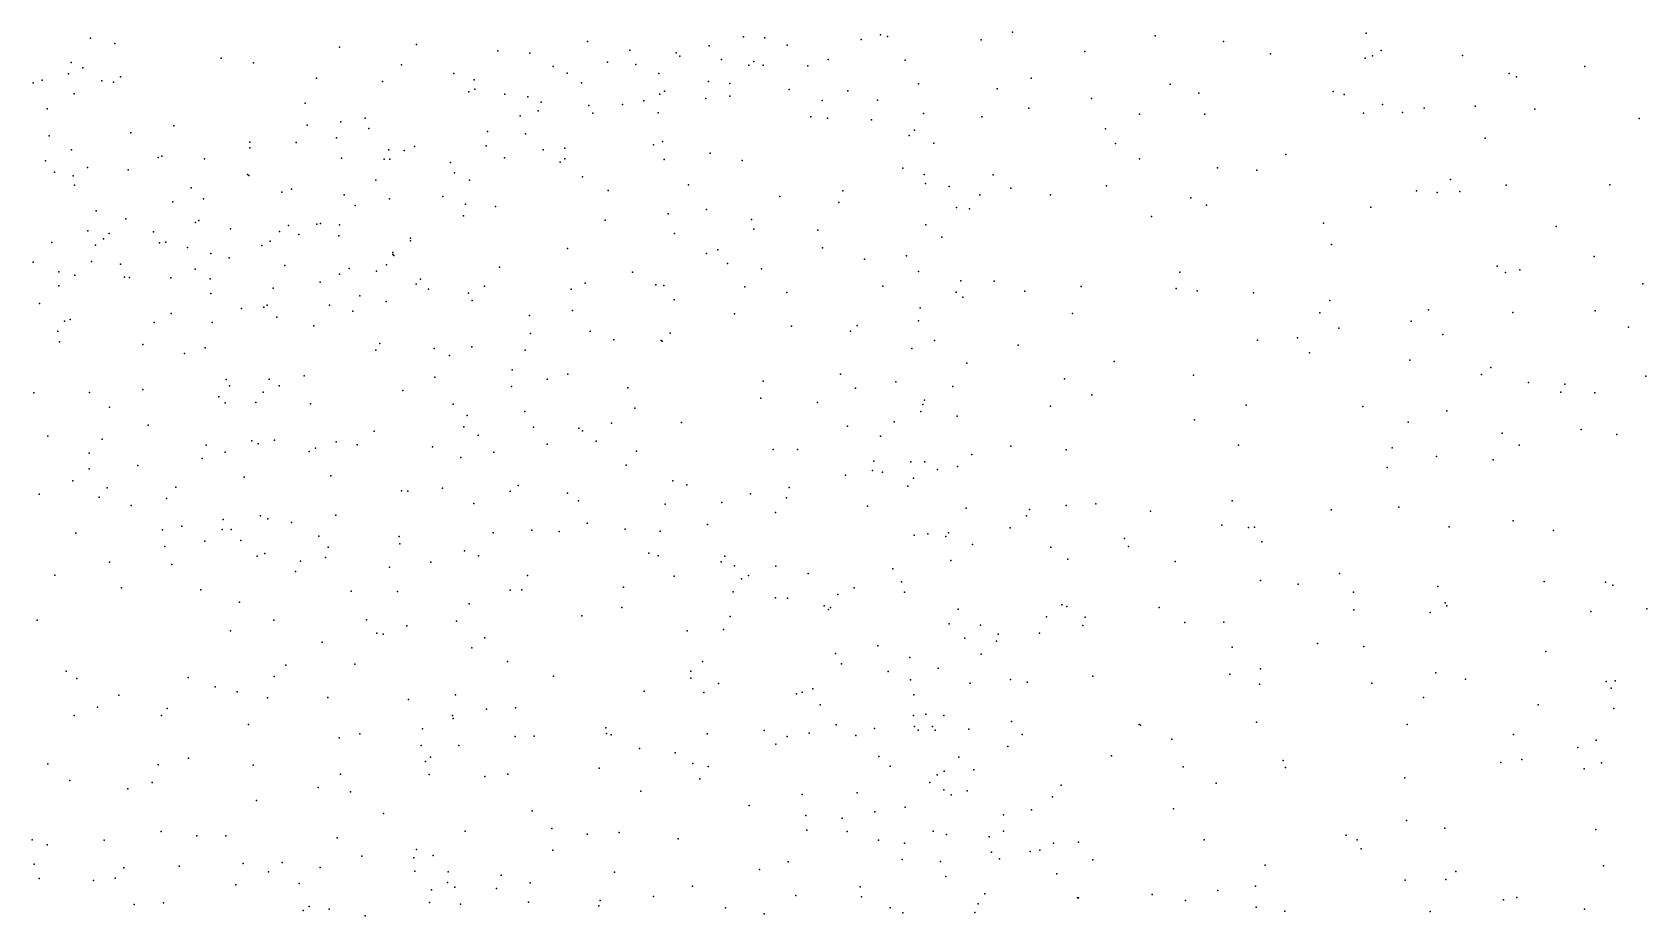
# Model space of a CAD drawing. Header units: metres. Extents: x -25 to 25, y -27.7 to 27.8.
# Drawn here: x -9.479 to -7.934, y 6.789 to 7.635 of the extents above; entities that cross this region are included whole.
import ezdxf

# ---------------------------------------------------------------- set-up
doc = ezdxf.new("R2010")
doc.units = ezdxf.units.M

msp = doc.modelspace()

# ---------------------------------------------------------------- linework, layer by layer
for p in [(-9.4238, 7.629, 23.794), (-9.4003, 7.6239, 12.0998), (-9.1854, 7.6203, 16.6368), (-9.1115, 7.6228, 12.2954), (-8.948, 7.6257, 13.9865), (-8.8314, 7.6215, 25.0173), (-8.7987, 7.6302, 13.7849), (-8.7781, 7.6291, 24.2587), (-8.7566, 7.6222, 24.8284), (-8.6859, 7.6275, 24.7616), (-8.6675, 7.632, 24.9783), (-8.6606, 7.6305, 24.4782), (-8.5709, 7.6273, 25.0924), (-8.541, 7.6345, 24.9502), (-8.4045, 7.6312, 25.0241), (-8.3391, 7.6257, 21.2289), (-8.2024, 7.6335, 1.8521), (-9.4422, 7.6057, 17.5039), (-9.2986, 7.6098, 23.9393), (-9.2677, 7.6054, -1.8854), (-9.0338, 7.6166, 14.3573), (-9.0032, 7.6146, 20.2529), (-8.9287, 7.6059, 19.4771), (-8.9075, 7.6173, -11.7368), (-8.8631, 7.6149, 24.8743), (-8.8595, 7.6116, 25.1438), (-8.8197, 7.6086, -12.5104), (-8.7887, 7.6066, 24.7273), (-8.7176, 7.6083, -10.2702), (-8.6437, 7.6079, 20.5262), (-8.4718, 7.6161, 25.1098), (-8.2942, 7.6139, 25.0477), (-8.2034, 7.6098, -3.8507), (-8.1964, 7.6121, 25.0038), (-8.1882, 7.6171, 21.2588), (-8.1103, 7.6124, 24.963), (-9.4701, 7.5885, 16.3047), (-9.4446, 7.5946, 11.6605), (-9.431, 7.6004, -3.5632), (-9.3948, 7.5918, 23.8704), (-9.2072, 7.5905, 24.0397), (-9.126, 7.6033, 17.0295), (-9.0757, 7.5952, 24.1276), (-9.0563, 7.589, 25.0328), (-8.9809, 7.6019, 25.0755), (-8.9673, 7.5953, 24.8635), (-8.9016, 7.6037, -11.0472), (-8.8795, 7.595, 24.7572), (-8.7934, 7.6029, 24.3571), (-8.7797, 7.6031, 24.6329), (-8.737, 7.6024, 25.2208), (-8.5232, 7.5906, 25.1968), (-8.0657, 7.595, -9.4841), (-8.0587, 7.5919, -3.7869), (-7.9932, 7.6018, 21.3249), (-9.4784, 7.5861, -1.8937), (-9.4394, 7.5755, 19.8395), (-9.4129, 7.5881, 19.2761), (-9.4017, 7.5869, -16.168), (-9.1441, 7.5873, 16.7486), (-9.0614, 7.5775, 24.8609), (-9.0558, 7.58, 25.1866), (-9.0271, 7.5753, -3.6166), (-8.9536, 7.5861, 25.2394), (-8.8786, 7.5753, -11.9025), (-8.8741, 7.578, 24.6343), (-8.832, 7.5873, 19.5703), (-8.8117, 7.5734, -12.0844), (-8.8116, 7.5856, 24.5448), (-8.7547, 7.5796, 19.6671), (-8.6988, 7.5785, -3.7662), (-8.6309, 7.585, 20.3978), (-8.5556, 7.5805, 25.2806), (-8.3902, 7.5848, 25.1645), (-8.3628, 7.5761, -9.6661), (-8.2341, 7.5778, 25.1036), (-8.2236, 7.575, -1.4844), (-9.4652, 7.5612, 2.4091), (-9.2182, 7.5667, -11.3813), (-9.0051, 7.5726, 24.7783), (-8.9951, 7.5593, 24.6914), (-8.9923, 7.5677, 12.1289), (-8.9465, 7.5643, 25.3364), (-8.9144, 7.5654, 24.3164), (-8.894, 7.5688, -12.8725), (-8.8346, 7.5712, 1.6649), (-8.7232, 7.5692, -10.1157), (-8.6702, 7.5695, 13.4192), (-8.5253, 7.5618, 21.0802), (-8.4654, 7.571, -3.8525), (-8.1867, 7.5655, 1.6401), (-8.1677, 7.5577, 13.2271), (-8.1468, 7.562, 25.086), (-8.0981, 7.5638, 21.3008), (-8.041, 7.561, 25.0157), (-9.3438, 7.5448, 24.007), (-9.2162, 7.5455, 17.2158), (-9.1841, 7.5488, 25.1303), (-9.1606, 7.5522, 24.9489), (-9.1571, 7.5423, 25.2607), (-9.0123, 7.5545, 12.4812), (-8.9427, 7.557, 2.1594), (-8.8801, 7.5574, 24.4168), (-8.7342, 7.5534, 25.3664), (-8.7181, 7.5522, -10.4393), (-8.6759, 7.5508, 19.8071), (-8.6261, 7.5567, 20.0683), (-8.5705, 7.5534, -1.7152), (-8.4195, 7.5562, 14.8588), (-8.3568, 7.5562, 1.5611), (-8.2049, 7.5572, -9.6087), (-7.9411, 7.5521, 24.9594), (-9.4633, 7.5355, 15.6373), (-9.3852, 7.5382, 16.3793), (-9.2713, 7.5294, 24.0792), (-9.2269, 7.5289, 24.896), (-9.1882, 7.5335, 11.9348), (-9.0437, 7.5394, 25.3767), (-9.0074, 7.5373, 19.398), (-8.8846, 7.5266, 19.4969), (-8.8761, 7.5298, 13.6657), (-8.6398, 7.5356, 20.7908), (-8.635, 7.5409, 20.4746), (-8.6165, 7.5285, 20.2282), (-8.4519, 7.542, 25.3268), (-8.4425, 7.5279, 21.1796), (-8.0887, 7.5331, 21.0179), (-9.4667, 7.5115, 15.5433), (-9.442, 7.5219, 23.96), (-9.3589, 7.5146, 15.6272), (-9.3554, 7.516, 19.2751), (-9.3145, 7.5132, 11.8168), (-9.2711, 7.5238, 25.0397), (-9.1833, 7.5141, 24.7519), (-9.1424, 7.5129, 16.9215), (-9.138, 7.5219, 25.3593), (-9.1371, 7.5131, 19.3273), (-9.1234, 7.5212, 24.1947), (-9.1135, 7.5252, 24.6845), (-9.0449, 7.5259, 24.5919), (-9.0272, 7.5143, 24.3518), (-8.9903, 7.5218, 24.5256), (-8.9697, 7.5134, 13.7997), (-8.9695, 7.5237, -16.1245), (-8.8746, 7.5127, 12.3831), (-8.8304, 7.5188, -3.6695), (-8.7999, 7.5117, 25.4672), (-8.4193, 7.5134, 1.7083), (-8.2793, 7.5174, -12.2148), (-9.4581, 7.5007, 19.2507), (-9.4404, 7.4972, 17.4752), (-9.4265, 7.505, 15.8016), (-9.3876, 7.5029, 12.2109), (-9.2733, 7.4985, 15.6636), (-9.272, 7.4973, 17.2728), (-9.0792, 7.5098, 24.2773), (-9.0751, 7.4998, 2.2329), (-8.974, 7.51, 25.4615), (-8.9527, 7.4962, -13.1234), (-8.646, 7.5045, 19.8876), (-8.6256, 7.4983, 20.3994), (-8.5596, 7.498, 13.1847), (-8.3447, 7.5046, 20.8147), (-8.3072, 7.5025, 25.2799), (-9.4389, 7.488, 1.8256), (-9.3274, 7.4856, 25.1997), (-9.2405, 7.4813, 24.1698), (-9.2312, 7.4844, 24.6863), (-9.1506, 7.4929, 24.6035), (-9.0608, 7.4929, -13.2813), (-8.9282, 7.4829, -11.1842), (-8.8511, 7.4884, 14.7807), (-8.7033, 7.4828, 19.705), (-8.6243, 7.4897, 20.0099), (-8.6018, 7.4867, 20.145), (-8.5426, 7.4852, -9.829), (-8.4511, 7.4875, 25.4049), (-8.1542, 7.4826, 21.2899), (-8.1344, 7.4811, 25.198), (-8.1218, 7.4936, -3.6413), (-8.1127, 7.4821, -1.3333), (-8.0685, 7.4882, 21.3238), (-7.9692, 7.4886, 25.0806), (-9.3448, 7.4723, 24.8872), (-9.3154, 7.4751, 25.3218), (-9.1809, 7.4789, 16.7671), (-9.1704, 7.4688, 25.4829), (-9.1374, 7.4749, 24.3374), (-9.0864, 7.4772, 24.4251), (-9.0646, 7.47, 20.1058), (-9.0359, 7.4676, 25.5451), (-8.8339, 7.4649, 19.5326), (-8.7639, 7.4772, -10.9311), (-8.7073, 7.4716, -10.5944), (-8.5947, 7.4667, 1.7018), (-8.5821, 7.4656, 20.9392), (-8.5723, 7.479, 25.472), (-8.5046, 7.479, 21.0887), (-8.3702, 7.4759, 21.2302), (-8.3553, 7.469, 25.3724), (-8.198, 7.4671, 25.2574), (-9.4182, 7.4636, 15.4166), (-9.3897, 7.4559, 25.1147), (-9.3231, 7.4523, 24.7312), (-9.32, 7.4543, 15.8919), (-9.2342, 7.4495, 24.554), (-9.2069, 7.4508, 15.7236), (-9.2036, 7.4514, 15.597), (-9.1852, 7.4502, 17.0386), (-9.0667, 7.4588, 19.3419), (-8.9309, 7.4545, 25.5648), (-8.8707, 7.4608, -12.986), (-8.791, 7.4553, 20.4402), (-8.6241, 7.4502, 25.5323), (-8.4081, 7.458, 13.2233), (-8.2434, 7.4516, 21.2652), (-9.4261, 7.4445, 16.3516), (-9.4112, 7.4368, 25.2051), (-9.4059, 7.4418, 24.9676), (-9.3634, 7.4434, 24.1506), (-9.2898, 7.4464, 16.5428), (-9.2518, 7.4346, 15.4457), (-9.2429, 7.4439, -11.5115), (-9.2242, 7.4409, 24.2679), (-9.1859, 7.4396, 24.4553), (-9.1174, 7.4375, 13.9315), (-9.1174, 7.4347, 25.5723), (-8.8646, 7.4418, 13.4552), (-8.7886, 7.446, 1.9883), (-8.7273, 7.4451, -10.2696), (-8.6087, 7.4382, 20.324), (-8.0205, 7.4486, 25.1658), (-9.4608, 7.4333, 16.0191), (-9.4188, 7.4306, 24.8796), (-9.3575, 7.4328, 16.4423), (-9.3515, 7.4337, 17.369), (-9.3309, 7.4284, 24.6129), (-9.3084, 7.4227, 24.2639), (-9.2908, 7.4184, 24.3991), (-9.2596, 7.4305, 19.9082), (-9.1344, 7.4219, 15.663), (-9.1343, 7.4236, -12.6576), (-9.1333, 7.4209, 12.5947), (-8.967, 7.4276, -12.0488), (-8.8339, 7.4228, -12.4973), (-8.8232, 7.4261, 25.6043), (-8.723, 7.428, 25.58), (-8.6424, 7.4206, 19.8625), (-8.2358, 7.4313, 25.3384), (-7.9841, 7.4197, 21.3722), (-9.4784, 7.4143, 24.2288), (-9.4539, 7.405, 25.3599), (-9.4227, 7.415, 24.6805), (-9.3948, 7.4124, 24.3583), (-9.3236, 7.4076, 25.5451), (-9.2376, 7.4111, 15.9268), (-9.1762, 7.4084, 15.868), (-9.1498, 7.4058, 15.5309), (-9.1402, 7.412, 19.3183), (-9.032, 7.4095, -11.3314), (-8.9048, 7.4049, -12.289), (-8.814, 7.4131, 13.2591), (-8.7813, 7.4079, -12.4787), (-8.6828, 7.4174, -9.9845), (-8.6309, 7.4056, 20.7897), (-8.381, 7.4047, 25.478), (-8.077, 7.4107, 25.2505), (-8.0691, 7.4045, 21.3457), (-8.0554, 7.4071, -16.2311), (-9.4541, 7.3918, 25.4491), (-9.4386, 7.402, 24.5071), (-9.3911, 7.4002, 19.8156), (-9.3863, 7.3996, 16.1626), (-9.3467, 7.3993, 16.0351), (-9.309, 7.3983, -3.4568), (-9.2487, 7.3895, 19.2885), (-9.2039, 7.3952, 16.8082), (-9.1853, 7.4029, 16.9386), (-9.1118, 7.3932, 15.7978), (-9.1078, 7.3981, 25.662), (-9.1001, 7.3886, 14.4879), (-9.0466, 7.3914, -3.5184), (-8.9636, 7.3886, 19.4112), (-8.95, 7.3942, 20.2309), (-8.8826, 7.3928, 12.4925), (-8.8748, 7.392, -3.5933), (-8.7974, 7.3908, -12.8174), (-8.6653, 7.3913, 19.7659), (-8.5904, 7.3965, 20.1187), (-8.5586, 7.3961, 25.5573), (-8.4752, 7.391, 25.5353), (-8.3844, 7.3893, -1.5861), (-7.9377, 7.3937, 25.1661), (-9.4725, 7.3749, 15.2881), (-9.3086, 7.3843, 1.7472), (-9.2547, 7.3733, -13.5145), (-9.1949, 7.3734, 15.389), (-9.1658, 7.3822, 11.998), (-9.1406, 7.3769, 14.1761), (-9.0617, 7.3847, 15.6849), (-9.0582, 7.3776, 13.4213), (-8.8649, 7.3785, -1.7963), (-8.7571, 7.3853, 14.8964), (-8.595, 7.3856, -3.679), (-8.5885, 7.381, 20.5748), (-8.5292, 7.3867, 21.04), (-8.3644, 7.387, 21.2614), (-8.3104, 7.385, -3.5967), (-8.2372, 7.3776, 14.9202), (-9.4485, 7.3578, 17.4275), (-9.443, 7.3595, 2.5929), (-9.3465, 7.3652, 19.264), (-9.3071, 7.3567, 16.1356), (-9.279, 7.3702, 17.1917), (-9.2577, 7.3713, 16.662), (-9.2454, 7.3616, 17.1073), (-9.1724, 7.3676, 15.9609), (-9.0033, 7.3634, 2.1702), (-8.9622, 7.3682, 25.7099), (-8.8073, 7.3649, 25.6832), (-8.6311, 7.3581, 20.51), (-8.6294, 7.3707, -1.712), (-8.4835, 7.3654, 21.1155), (-8.2468, 7.366, 13.291), (-8.1595, 7.358, 21.3352), (-8.1427, 7.3689, -3.4713), (-8.0622, 7.3661, -9.7164), (-7.9833, 7.3677, 13.3047), (-9.455, 7.3484, 25.6012), (-9.3628, 7.3565, 17.3322), (-9.2099, 7.3534, -11.7141), (-9.0024, 7.3461, 13.2494), (-8.9454, 7.3485, 14.7334), (-8.8689, 7.3465, 19.4854), (-8.7526, 7.3531, -11.0477), (-8.6961, 7.3483, 19.6922), (-8.6898, 7.3537, -10.701), (-8.2681, 7.3419, -1.4728), (-8.2286, 7.3512, 25.4254), (-8.129, 7.3453, 17.0231), (-7.9513, 7.3521, 21.4418), (-9.4535, 7.3382, -3.4109), (-9.3735, 7.3356, 25.6963), (-9.3336, 7.327, 15.2634), (-9.3138, 7.3324, -12.741), (-9.1505, 7.3301, 13.7187), (-9.1466, 7.3364, 12.7891), (-9.0948, 7.3316, 25.7683), (-9.0586, 7.3332, 12.1881), (-9.0076, 7.33, 15.7809), (-8.9228, 7.3399, -13.2136), (-8.8775, 7.3393, 1.7236), (-8.8765, 7.3389, 25.7324), (-8.6373, 7.3317, 20.6206), (-8.6156, 7.3395, 20.3849), (-8.5357, 7.3349, -9.9177), (-8.3066, 7.3396, -15.9493), (-8.2566, 7.3276, 17.169), (-9.0801, 7.3251, 15.9448), (-9.0201, 7.3112, 15.463), (-8.5849, 7.3177, 20.1846), (-8.4437, 7.3194, 21.2191), (-8.1608, 7.3206, -12.2326), (-8.0832, 7.3135, 25.3608), (-9.2937, 7.3021, 2.5196), (-9.2905, 7.2961, 16.1929), (-9.2525, 7.3023, 16.7418), (-9.2432, 7.2959, 16.87), (-9.2192, 7.3056, 16.1103), (-9.0941, 7.3044, 15.3672), (-9.0205, 7.2954, 25.804), (-8.9865, 7.3025, -12.1557), (-8.9668, 7.3073, 12.6995), (-8.7796, 7.3004, 19.5815), (-8.7058, 7.3072, 20.4344), (-8.6526, 7.2997, 19.7907), (-8.5981, 7.2955, 20.0023), (-8.4914, 7.3026, 25.6232), (-8.3677, 7.3063, 25.5696), (-8.0919, 7.307, 21.3926), (-8.0471, 7.2993, -15.9537), (-8.0124, 7.2976, -1.1148), (-7.9349, 7.3052, 17.3365), (-9.4778, 7.2893, 2.7618), (-9.4247, 7.2895, 17.3701), (-9.3735, 7.2925, -1.8518), (-9.3008, 7.2855, 25.8063), (-9.2949, 7.2796, 19.8013), (-9.2654, 7.28, 17.01), (-9.2585, 7.29, 16.8973), (-9.1247, 7.2914, -11.9461), (-8.9094, 7.2941, -11.3208), (-8.7821, 7.2842, 25.7593), (-8.7278, 7.2802, 19.6457), (-8.6912, 7.2937, 25.7158), (-8.6254, 7.2822, 20.4466), (-8.4651, 7.2873, 15.0244), (-8.0161, 7.2899, 14.9676), (-7.9835, 7.2893, 25.3253), (-9.4054, 7.2755, 15.1949), (-9.2131, 7.2788, 12.1035), (-9.0766, 7.2783, 16.026), (-9.0631, 7.2676, 1.7012), (-9.0078, 7.2715, 15.9472), (-8.9025, 7.2747, 1.9459), (-8.6289, 7.2713, 20.8135), (-8.6268, 7.2781, 13.3524), (-8.5939, 7.2671, 20.9187), (-8.5047, 7.2765, 21.102), (-8.3175, 7.2775, 20.7219), (-8.2058, 7.2761, 25.4932), (-8.1251, 7.272, -15.6111), (-9.3686, 7.2584, 17.2625), (-9.152, 7.2525, 16.129), (-9.0662, 7.2567, 19.3353), (-9.0524, 7.2488, 12.3279), (-8.9996, 7.2563, 12.5155), (-8.9563, 7.2556, 19.4117), (-8.9526, 7.253, 25.8363), (-8.925, 7.2604, 15.7974), (-8.858, 7.2609, -12.4432), (-8.699, 7.2574, -15.9251), (-8.6544, 7.2617, 15.0082), (-8.3669, 7.2634, 16.9343), (-8.1624, 7.2611, 15.009), (-8.0722, 7.2507, 25.4219), (-7.9965, 7.2541, 21.4784), (-7.9625, 7.2493, 13.4402), (-9.4644, 7.2479, 11.6913), (-9.4125, 7.245, 12.3926), (-9.3128, 7.2392, 16.4651), (-9.2691, 7.2433, 13.0288), (-9.2631, 7.2406, 12.7351), (-9.2474, 7.2439, 13.3416), (-9.2143, 7.2331, 25.8844), (-9.2084, 7.2362, 16.1945), (-9.1886, 7.2425, 13.5887), (-9.1684, 7.2396, 15.2413), (-9.0963, 7.2377, 19.8851), (-8.9864, 7.2403, 15.387), (-8.9396, 7.243, 15.4703), (-8.901, 7.2334, 15.5541), (-8.77, 7.2349, -12.9263), (-8.747, 7.235, -11.1749), (-8.6673, 7.2479, 19.7201), (-8.5425, 7.2383, 21.0369), (-8.4896, 7.2347, -1.621), (-8.3246, 7.2391, -9.8885), (-8.1777, 7.2365, 13.4292), (-8.056, 7.2391, -3.2855), (-9.4249, 7.2316, 25.8249), (-9.3784, 7.2197, 19.2648), (-9.3168, 7.2265, 2.706), (-9.2947, 7.2326, 16.6359), (-9.0691, 7.2275, 13.0692), (-9.0376, 7.2326, -11.4565), (-8.9109, 7.22, 15.8976), (-8.6739, 7.224, -10.5243), (-8.6384, 7.2234, 20.6296), (-8.6251, 7.2233, 25.7573), (-8.5936, 7.2189, 20.27), (-8.5801, 7.2302, 20.1852), (-8.1823, 7.2178, 16.8032), (-8.135, 7.2283, 25.4892), (-8.081, 7.2253, 21.4551), (-9.4407, 7.2052, -13.6451), (-9.4251, 7.2165, 2.9598), (-9.2765, 7.2086, 16.8951), (-9.1936, 7.2097, -11.5377), (-8.8663, 7.205, 25.8669), (-8.701, 7.2105, 25.7986), (-8.675, 7.2148, -12.4292), (-8.6655, 7.2134, -3.5891), (-8.6358, 7.2076, 20.5412), (-8.6129, 7.2158, 20.3813), (-9.4727, 7.1924, -16.056), (-9.4153, 7.1895, 17.2915), (-9.4078, 7.1984, 17.1379), (-9.351, 7.1882, 13.2406), (-9.3421, 7.1991, 17.1803), (-9.1259, 7.1955, 2.3682), (-9.1198, 7.1951, 16.1854), (-9.0866, 7.1979, 12.885), (-9.0219, 7.1952, 15.299), (-9.0144, 7.2006, -13.382), (-8.967, 7.1931, 16.8204), (-8.8528, 7.2013, 15.826), (-8.7919, 7.1926, -12.593), (-8.7575, 7.1889, -12.7687), (-8.7547, 7.1986, 19.6063), (-8.6411, 7.2001, -10.986), (-9.3849, 7.1814, 12.6049), (-9.2608, 7.1714, 16.3623), (-9.1889, 7.1721, 12.3159), (-9.0568, 7.1832, 25.9332), (-8.9564, 7.186, 16.9749), (-8.8734, 7.1827, 15.4631), (-8.8193, 7.1844, 15.6462), (-8.768, 7.1746, 16.84), (-8.6797, 7.1807, -1.7009), (-8.5854, 7.1789, 20.0477), (-8.5275, 7.1715, 21.1), (-8.5248, 7.1776, 25.7422), (-8.4896, 7.1816, 21.1869), (-8.4612, 7.1831, -3.4782), (-8.409, 7.1759, 25.7012), (-8.3307, 7.186, 21.3619), (-8.2361, 7.1772, 25.6002), (-8.1711, 7.18, 17.4073), (-9.3549, 7.1582, 12.2737), (-9.3361, 7.1618, 25.9403), (-9.2975, 7.1584, 16.5854), (-9.2967, 7.168, 17.0257), (-9.2891, 7.1585, -11.6683), (-9.2538, 7.1686, 15.148), (-9.2311, 7.1651, -3.3755), (-9.0011, 7.1579, 16.1419), (-8.975, 7.1567, 25.933), (-8.9481, 7.1645, -3.4924), (-8.9118, 7.1588, 13.2164), (-8.8783, 7.1568, 16.015), (-8.8331, 7.1631, 15.915), (-8.5434, 7.16, 15.111), (-8.3406, 7.1625, 20.6046), (-8.3151, 7.1603, 25.6616), (-8.3095, 7.1607, 17.3095), (-8.123, 7.161, 25.544), (-8.0618, 7.1669, 21.522), (-8.0231, 7.1576, 20.9702), (-9.4378, 7.1551, 25.91), (-9.3524, 7.1423, 19.732), (-9.3142, 7.1473, 19.2862), (-9.2796, 7.1478, 16.7427), (-9.2051, 7.1521, 12.5103), (-9.1961, 7.1414, 25.9754), (-9.1281, 7.1517, -13.4965), (-9.1277, 7.1447, 13.9233), (-9.0382, 7.1553, -1.8445), (-8.6353, 7.1531, 20.7274), (-8.6222, 7.1543, 19.8818), (-8.6047, 7.1519, 20.9167), (-8.6022, 7.1554, 16.8361), (-8.5793, 7.144, 20.2034), (-8.5042, 7.1416, 20.4294), (-8.4338, 7.15, 21.3296), (-8.4299, 7.1422, 16.7742), (-8.3024, 7.1468, 13.4959), (-9.4054, 7.1272, 15.1065), (-9.3458, 7.125, 1.6556), (-9.2641, 7.133, 16.4672), (-9.2567, 7.1355, 16.7419), (-9.2225, 7.1283, 17.095), (-9.1987, 7.1317, 2.8299), (-9.0979, 7.1272, 16.276), (-9.0656, 7.1381, -12.1586), (-9.0521, 7.1334, 19.3445), (-8.8893, 7.1358, 19.9706), (-8.8802, 7.1334, -1.8028), (-8.8198, 7.1276, 19.5304), (-8.8163, 7.1328, -11.3427), (-8.6002, 7.1287, 20.3385), (-8.488, 7.1301, 13.4851), (-8.3852, 7.1277, -1.5068), (-9.4578, 7.1146, 11.9225), (-9.2274, 7.1181, -1.8965), (-9.1374, 7.1223, 19.3237), (-9.0052, 7.1143, 14.3094), (-8.8648, 7.1138, 14.5875), (-8.8071, 7.1236, -13.1271), (-8.8004, 7.1112, 13.3492), (-8.7939, 7.1144, 14.7391), (-8.7677, 7.1232, 15.774), (-8.7366, 7.1163, 25.8771), (-8.6556, 7.1209, 19.7638), (-8.3035, 7.1095, 21.444), (-8.228, 7.1164, 21.4818), (-9.3941, 7.1025, 25.9763), (-9.318, 7.1006, -11.8841), (-9.1741, 7.0995, 12.8032), (-9.1298, 7.0992, 16.3725), (-9.0218, 7.1004, 1.9806), (-9.0109, 7.1008, 25.9898), (-8.9133, 7.1031, 25.9552), (-8.8085, 7.0988, 16.0341), (-8.7081, 7.0962, -11.2291), (-8.6926, 7.1025, -10.3948), (-8.6473, 7.1085, 17.0614), (-8.6445, 7.0985, 25.8516), (-8.2675, 7.106, -12.3151), (-8.2146, 7.0985, 15.1808), (-8.1339, 7.1038, 13.6187), (-8.0321, 7.1087, 21.6011), (-7.9732, 7.1081, 13.7152), (-7.9664, 7.1053, 25.4858), (-9.2809, 7.0888, 3.0882), (-9.0611, 7.0874, 15.1804), (-8.9151, 7.0837, -13.2948), (-8.7678, 7.0931, 15.9418), (-8.7563, 7.0927, 16.6901), (-8.7212, 7.0855, 15.6406), (-8.7172, 7.082, 19.6569), (-8.7154, 7.0838, 14.9775), (-8.593, 7.0823, 19.9624), (-8.4939, 7.0862, 25.7952), (-8.489, 7.0847, -12.3708), (-8.4006, 7.0837, 21.4195), (-8.2142, 7.0816, -1.2776), (-8.1411, 7.0791, 25.6176), (-8.127, 7.0882, -1.1398), (-8.1254, 7.0853, 20.7825), (-7.9875, 7.0801, -0.9373), (-7.9339, 7.0826, 21.7444), (-9.4748, 7.0716, 15.084), (-9.2482, 7.0718, 26.0372), (-9.1594, 7.0721, 26.0332), (-9.1208, 7.0663, 3.0074), (-9.0734, 7.0706, 12.9895), (-8.9533, 7.0758, 15.2493), (-8.8114, 7.0751, 15.3867), (-8.6018, 7.0681, 20.9492), (-8.5717, 7.0668, 20.1157), (-8.5085, 7.0749, 21.2262), (-8.4737, 7.0665, 21.3407), (-8.4714, 7.0745, -15.7143), (-8.376, 7.0694, 15.219), (-8.3387, 7.0699, 25.7295), (-9.2898, 7.0615, 16.8714), (-9.202, 7.0505, 13.6316), (-9.1496, 7.0592, 16.4446), (-9.1435, 7.0584, 15.1276), (-9.0463, 7.0546, -11.5429), (-8.8524, 7.0615, -12.4837), (-8.8177, 7.0628, 16.1208), (-8.5867, 7.0543, -1.64), (-8.5564, 7.0515, 21.0727), (-8.5547, 7.0581, -3.459), (-8.5152, 7.0593, -10.0477), (-8.2489, 7.0493, 25.7016), (-9.0587, 7.0452, 19.3493), (-9.0245, 7.0321, 16.347), (-8.8377, 7.0321, 15.3104), (-8.7104, 7.0399, 25.9205), (-8.67, 7.047, 13.4754), (-8.6393, 7.0359, 19.8209), (-8.5709, 7.039, -10.9884), (-8.3308, 7.0459, 20.4378), (-8.2047, 7.0465, 16.6124), (-8.0304, 7.0416, 25.5843), (-9.4471, 7.0228, 19.2781), (-9.3301, 7.0167, 17.1992), (-9.248, 7.0176, 19.3041), (-9.2366, 7.0286, -13.5543), (-9.1706, 7.0295, 1.696), (-8.9803, 7.0179, 13.2236), (-8.8489, 7.0229, 19.5063), (-8.7046, 7.03, 15.5227), (-8.6602, 7.0224, 15.7035), (-8.6121, 7.0257, 20.4116), (-8.4642, 7.0182, 21.4115), (-8.3329, 7.0201, -3.2468), (-8.3035, 7.0251, -9.9933), (-8.1358, 7.0211, 21.6422), (-9.4369, 7.0157, 19.6748), (-9.3044, 7.0077, -16.0459), (-9.2834, 7.0032, 15.0634), (-8.8938, 7.0037, 26.0318), (-8.8489, 7.0161, 16.5694), (-8.8364, 7.0023, 19.8381), (-8.8226, 7.0109, 17.0747), (-8.7424, 7.0028, 16.1175), (-8.7323, 7.006, 19.9616), (-8.6387, 7.0146, 20.606), (-8.5816, 7.0112, 20.0259), (-8.5429, 7.0147, 21.1618), (-8.527, 7.0122, 25.8598), (-8.3047, 7.0104, 21.5539), (-8.1971, 7.0114, 15.3098), (-8.1073, 7.0153, 17.494), (-7.9727, 7.0129, 21.7923), (-7.9678, 7.0064, 16.4697), (-7.9641, 7.0137, 20.875), (-9.417, 6.9885, 1.5972), (-9.3964, 6.9998, 17.1824), (-9.3504, 6.987, 17.1032), (-9.2543, 6.9974, 16.7311), (-9.1966, 6.9975, -3.3468), (-9.1192, 6.9957, 17.1091), (-9.0741, 7.0002, -1.9295), (-9.0447, 6.9865, 19.7253), (-9.0169, 6.9876, 14.1499), (-8.7477, 7.001, -3.4942), (-8.7252, 6.9905, 15.398), (-8.6356, 7.0001, 15.8145), (-8.1477, 6.9976, 13.7547), (-8.0378, 6.9905, -9.8997), (-7.9655, 6.9871, -3.0986), (-9.4392, 6.9804, 15.0556), (-9.3557, 6.9803, 16.698), (-9.2725, 6.9717, 16.8669), (-9.077, 6.9804, 16.4624), (-9.0764, 6.9774, 15.1124), (-8.7099, 6.9714, -15.8909), (-8.6358, 6.9804, 20.7778), (-8.6239, 6.9817, 20.483), (-8.6068, 6.9804, 15.2404), (-8.5421, 6.9748, 20.1162), (-8.4197, 6.9717, 25.8339), (-8.4184, 6.9711, 13.639), (-8.3073, 6.9739, 25.7763), (-8.1631, 6.9719, 20.4537), (-9.1856, 6.9589, -12.7571), (-9.1657, 6.9628, 16.5125), (-9.1057, 6.9677, 2.7943), (-9.0172, 6.9603, -13.3936), (-8.9988, 6.9606, 16.432), (-8.9304, 6.9685, -15.9748), (-8.9297, 6.9632, 16.3781), (-8.9251, 6.962, -1.8894), (-8.8334, 6.9627, 16.3058), (-8.7787, 6.9661, 26.0016), (-8.7569, 6.9604, -12.7591), (-8.7358, 6.9635, 14.5741), (-8.691, 6.9612, -10.2511), (-8.6732, 6.9678, 19.7154), (-8.6347, 6.9697, 20.6872), (-8.6312, 6.9662, 15.9973), (-8.6177, 6.9697, 15.9129), (-8.6152, 6.9665, 15.6312), (-8.5828, 6.9674, 20.301), (-8.5319, 6.9623, 16.5708), (-8.3885, 6.9577, -1.4774), (-8.0615, 6.9622, 20.6419), (-7.9824, 6.9567, 25.6165), (-9.3299, 6.9396, 26.1126), (-9.107, 6.9516, 19.3404), (-9.0982, 6.9406, 2.0706), (-9.0711, 6.9516, 26.115), (-8.8981, 6.9488, 19.4729), (-8.8641, 6.9446, 13.3932), (-8.7675, 6.9529, 16.2493), (-8.6691, 6.941, 16.1412), (-8.5923, 6.9406, 19.9266), (-8.5455, 6.9507, -10.7304), (-8.4464, 6.9418, 21.5259), (-7.9999, 6.9498, 17.595), (-9.4645, 6.9342, 3.2126), (-9.3588, 6.9333, 19.2818), (-9.268, 6.9327, 13.5114), (-9.1844, 6.9242, -11.6281), (-9.1029, 6.9363, 16.547), (-9.0994, 6.924, 1.9113), (-9.0241, 6.9242, -12.326), (-8.9367, 6.93, 26.0894), (-8.847, 6.9343, -13.1873), (-8.8324, 6.9314, 15.2404), (-8.6582, 6.932, 14.7449), (-8.6064, 6.9271, 16.0711), (-8.5779, 6.9283, 15.8054), (-8.3777, 6.9311, 21.5969), (-8.282, 6.9373, 21.6486), (-8.2796, 6.9306, -1.3052), (-8.0737, 6.9353, -15.3695), (-8.0536, 6.9384, 15.4843), (-7.9937, 6.9293, 21.8151), (-7.9773, 6.9352, -0.8415), (-9.4435, 6.9182, -11.6991), (-9.3879, 6.9103, 13.375), (-9.3647, 6.9164, 15.0481), (-9.2056, 6.9114, 15.0578), (-9.0463, 6.9221, 16.3904), (-8.8405, 6.9199, 26.0616), (-8.6202, 6.9162, 20.5393), (-8.613, 6.9236, 25.9366), (-8.6068, 6.9091, 20.8644), (-8.4944, 6.9136, 15.4211), (-8.3462, 6.9157, 25.8322), (-8.1655, 6.9208, -1.1172), (-9.2648, 6.8991, 16.9545), (-9.1747, 6.9073, 13.0064), (-8.8969, 6.9081, -12.4695), (-8.7932, 6.8941, 16.3747), (-8.7423, 6.9046, 15.3201), (-8.6898, 6.9062, 16.2515), (-8.5999, 6.9044, 15.5573), (-8.5844, 6.9082, 20.4064), (-8.5028, 6.9026, 21.304), (-9.1433, 6.8865, 26.15), (-9.0008, 6.889, 19.3957), (-8.7389, 6.8846, -12.6235), (-8.704, 6.882, 13.5612), (-8.6728, 6.8883, 16.443), (-8.6437, 6.8926, 19.8046), (-8.5495, 6.8854, 19.9425), (-8.523, 6.8902, -3.338), (-8.3868, 6.8909, 16.4621), (-8.1637, 6.88, 21.7664), (-9.3561, 6.8693, 19.6231), (-9.3219, 6.8652, -12.1269), (-9.294, 6.8653, 17.0403), (-9.1875, 6.8632, 16.8269), (-9.0649, 6.8695, 16.6096), (-8.9821, 6.8723, 26.1344), (-8.9482, 6.8669, -11.5438), (-8.9177, 6.8683, -3.4828), (-8.861, 6.8623, 19.5048), (-8.738, 6.8707, 19.7431), (-8.6994, 6.8694, 16.3279), (-8.617, 6.8695, 20.6373), (-8.6042, 6.8663, 15.474), (-8.5633, 6.8641, -11.1272), (-8.5498, 6.8698, 20.182), (-8.2216, 6.8657, 25.7995), (-8.1272, 6.8726, 16.2974), (-7.9826, 6.8713, -12.4784), (-9.4794, 6.8612, 26.1109), (-9.4651, 6.8565, -3.1787), (-9.4105, 6.861, 12.9153), (-9.1117, 6.8522, 15.0622), (-8.9811, 6.8513, 15.1106), (-8.6694, 6.861, 19.7219), (-8.6443, 6.8581, -11.2649), (-8.561, 6.8494, 20.3426), (-8.5242, 6.8502, 17.2201), (-8.5149, 6.8516, 15.9104), (-8.5019, 6.858, 21.3918), (-8.4779, 6.8592, -1.6171), (-8.3577, 6.8613, 21.689), (-8.211, 6.8612, 13.9287), (-8.2074, 6.8526, 15.6434), (-9.4777, 6.8381, 19.1821), (-9.3918, 6.8347, 26.1463), (-9.3389, 6.8362, 16.5272), (-9.2776, 6.8387, -3.2806), (-9.2401, 6.8396, 17.2056), (-9.2037, 6.8348, 16.9256), (-9.164, 6.8458, -15.9821), (-9.1141, 6.8442, 19.3378), (-9.1133, 6.8314, 16.7468), (-9.0956, 6.8463, 16.1807), (-8.7831, 6.833, 16.2919), (-8.7559, 6.8402, -11.4051), (-8.6466, 6.8426, 26.0025), (-8.6099, 6.8405, 19.876), (-8.5534, 6.843, 25.9451), (-8.464, 6.8422, 25.9105), (-8.2993, 6.837, 21.7556), (-7.9753, 6.8366, 15.9153), (-9.4728, 6.8244, 17.3156), (-9.4208, 6.8223, 1.547), (-9.4, 6.8246, 19.2136), (-9.2845, 6.8184, 1.7022), (-9.2534, 6.8308, 26.1862), (-9.2239, 6.8197, 16.2712), (-9.0819, 6.8206, 19.6101), (-9.0812, 6.8308, 2.924), (-9.0748, 6.816, 16.0021), (-9.0305, 6.8274, 17.1539), (-9.0029, 6.8202, 13.3223), (-8.9222, 6.8304, 16.1628), (-8.8475, 6.817, -1.9157), (-8.687, 6.8162, 15.3101), (-8.605, 6.8263, 20.7507), (-8.4985, 6.8287, 15.6436), (-8.3085, 6.8169, 16.3138), (-8.1651, 6.8226, 21.8348), (-8.1261, 6.8234, 16.1381), (-8.1165, 6.831, 15.789), (-9.3539, 6.8009, 17.1825), (-9.099, 6.8014, 13.1653), (-9.0972, 6.8136, -13.4184), (-9.035, 6.8149, 19.3678), (-9.0044, 6.8018, 16.6584), (-8.9357, 6.8033, -13.2483), (-8.8848, 6.807, 15.9846), (-8.7483, 6.8079, 16.4623), (-8.6857, 6.8069, 14.4831), (-8.5739, 6.8002, 20.4814), (-8.5676, 6.8096, 19.9869), (-8.4787, 6.8057, 15.7492), (-8.4777, 6.8057, 15.9846), (-8.4073, 6.8089, 21.761), (-8.3754, 6.8033, 25.8922), (-8.3444, 6.8129, -10.0518), (-8.071, 6.8039, 14.2662), (-8.0582, 6.8061, -0.923), (-9.3819, 6.7994, -15.9112), (-9.2201, 6.7936, 15.0386), (-9.2142, 6.7974, 2.37), (-9.1951, 6.7951, 1.8928), (-9.1608, 6.7887, 2.6626), (-9.0694, 6.7996, 3.2663), (-8.9372, 6.7983, 26.1573), (-8.8158, 6.7964, 15.1749), (-8.7787, 6.7904, 16.107), (-8.6581, 6.7964, 15.2206), (-8.6459, 6.7916, 15.8079), (-8.5771, 6.7919, 20.8917), (-8.3078, 6.7968, -3.1512), (-8.2802, 6.793, 17.362), (-8.1413, 6.7926, -9.988), (-7.9933, 6.7951, -3.0569)]:
    msp.add_point(p)

doc.saveas('drawing.dxf')
